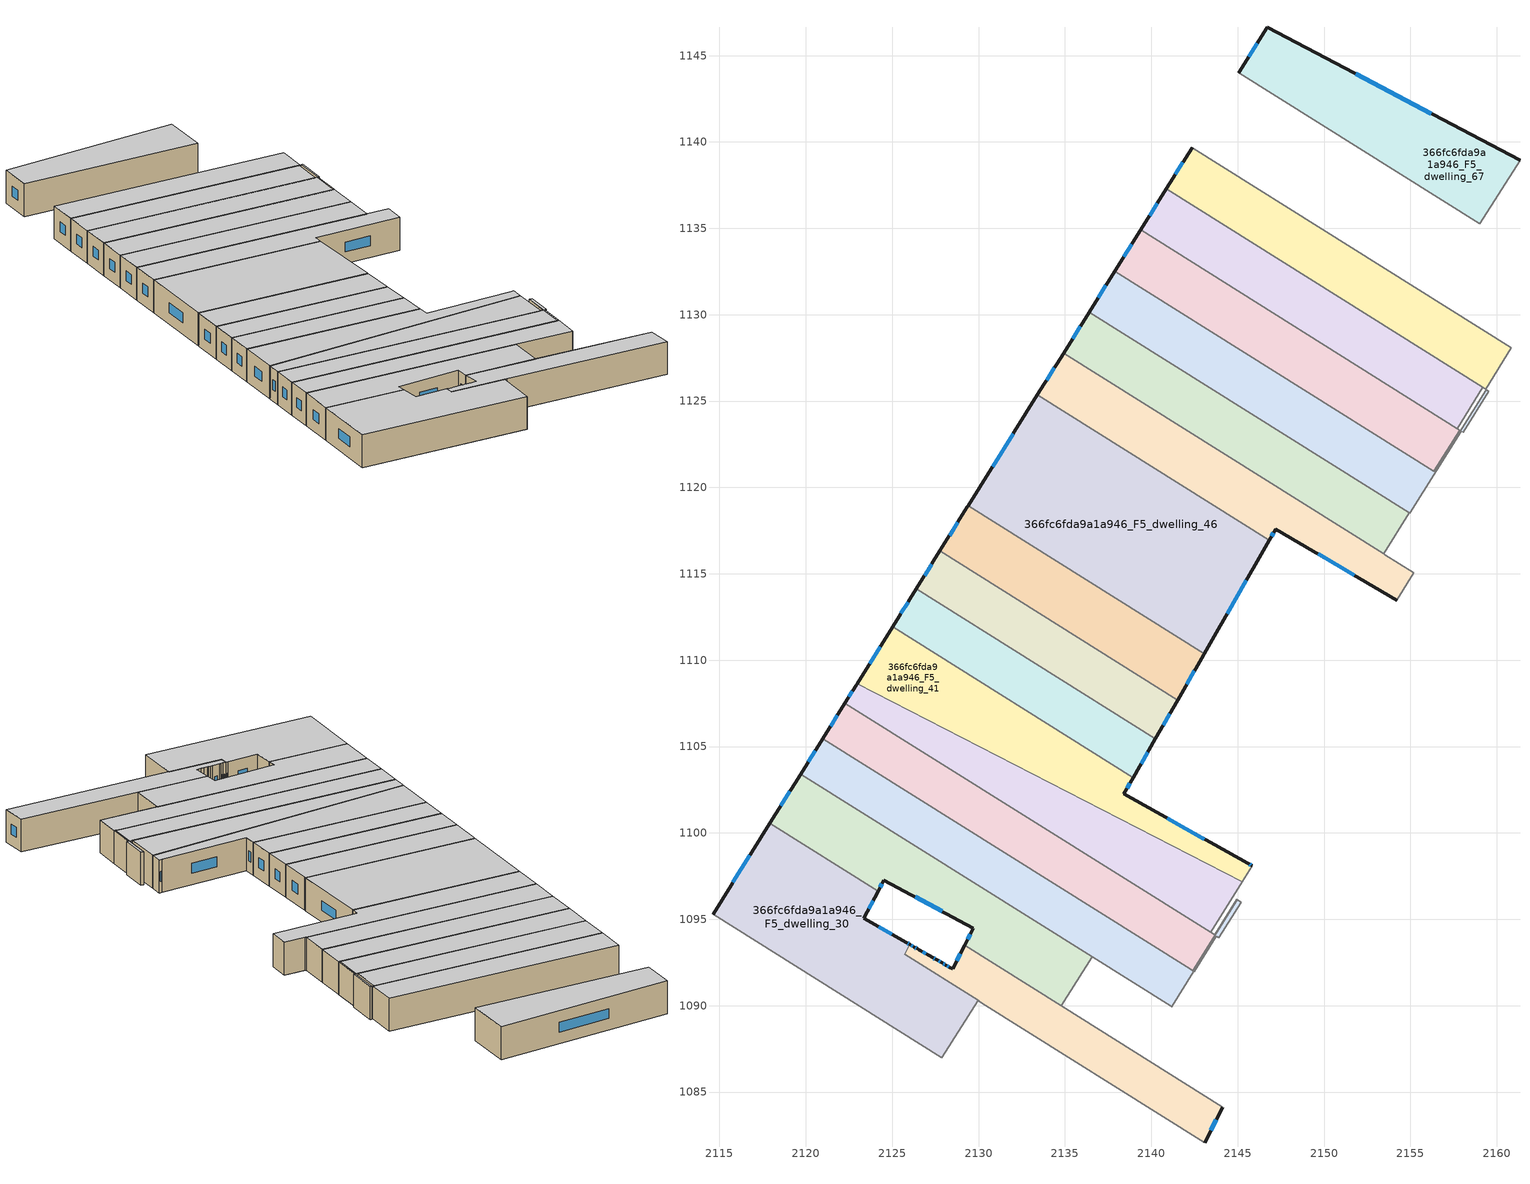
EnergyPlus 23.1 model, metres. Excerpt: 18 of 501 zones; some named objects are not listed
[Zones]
366fc6fda9a1a946_F5_dwelling_30
 floor to 366fc6fda9a1a946_F4_dwelling_30 (EU_floor_Construction): 2124.19,1096.63 2123.37,1095.07 2126.02,1093.54 2125.72,1092.96 2129.97,1090.3 2127.88,1086.98 2114.63,1095.29 2117.92,1100.57 z15
 wall outside (EU_wall_Construction): 2126.02,1093.54 2125.84,1093.65 2123.37,1095.07 2124.19,1096.63 / 2117.92,1100.57 2114.63,1095.29 z15:18
 wall to 366fc6fda9a1a946_F5_dwelling_33 (EU_wall_Construction): 2124.19,1096.63 2117.92,1100.57 z15:18
 wall to 366fc6fda9a1a946_F5_dwelling_28 (EU_wall_Construction): 2114.63,1095.29 2127.87,1086.99 2127.88,1086.98 2129.97,1090.3 z15:18
 wall to 366fc6fda9a1a946_F5_dwelling_32 (EU_wall_Construction): 2129.97,1090.3 2125.72,1092.96 2126.02,1093.54 z15:18
 window (EU_Window_Construction): 2123.65,1095.62 2123.9,1096.08 / 2124.97,1094.14 2124.23,1094.57 / 2125.96,1093.58 2125.9,1093.61 / 2116.77,1098.72 2115.78,1097.14 z16.05:16.95
 ceiling to 366fc6fda9a1a946_F6_dwelling_30 (EU_floor_Construction): 2127.88,1086.98 2129.97,1090.3 2125.72,1092.96 2126.02,1093.54 2123.37,1095.07 2124.19,1096.63 2117.92,1100.57 2114.63,1095.29 z18
366fc6fda9a1a946_F5_dwelling_32
 floor to 366fc6fda9a1a946_F4_dwelling_32 (EU_floor_Construction): 2144.14,1084.12 2143.09,1082.07 2125.72,1092.96 2126.03,1093.54 2126.28,1093.39 2126.47,1093.29 2126.54,1093.25 2127.18,1092.88 2127.32,1092.8 2127.53,1092.68 2127.59,1092.65 2127.89,1092.47 2128.11,1092.35 2128.37,1092.2 2128.5,1092.12 2129.2,1093.49 z15
 wall outside (EU_wall_Construction): 2129.2,1093.49 2128.5,1092.12 2128.37,1092.2 2128.11,1092.35 2127.89,1092.47 2127.59,1092.65 2127.53,1092.68 2127.32,1092.8 2127.18,1092.88 2126.54,1093.25 2126.47,1093.29 2126.28,1093.39 2126.03,1093.54 / 2143.09,1082.07 2144.14,1084.12 z15:18
 wall to 366fc6fda9a1a946_F5_dwelling_34 (EU_wall_Construction): 2144.14,1084.12 2134.79,1089.98 z15:18
 wall to 366fc6fda9a1a946_F5_dwelling_31 (EU_wall_Construction): 2130.17,1090.18 2143.09,1082.07 z15:18
 wall to 366fc6fda9a1a946_F5_dwelling_33 (EU_wall_Construction): 2134.79,1089.98 2129.2,1093.49 z15:18
 wall to 366fc6fda9a1a946_F5_dwelling_28 (EU_wall_Construction): 2129.97,1090.3 2130.04,1090.26 2130.17,1090.18 z15:18
 window (EU_Window_Construction): 2126.19,1093.45 2126.12,1093.49 / 2126.4,1093.32 2126.35,1093.36 / 2126.95,1093.01 2126.77,1093.12 / 2127.46,1092.72 2127.4,1092.76 / 2127.78,1092.54 2127.69,1092.59 / 2128.03,1092.39 2127.96,1092.43 / 2128.28,1092.25 2128.2,1092.3 / 2128.95,1093.01 2128.74,1092.6 / 2143.46,1082.79 2143.77,1083.4 z16.05:16.95
 ceiling to 366fc6fda9a1a946_F6_dwelling_32 (EU_floor_Construction): 2143.09,1082.07 2144.14,1084.12 2129.2,1093.49 2128.5,1092.12 2128.37,1092.2 2128.11,1092.35 2127.89,1092.47 2127.59,1092.65 2127.53,1092.68 2127.32,1092.8 2127.18,1092.88 2126.54,1093.25 2126.47,1093.29 2126.28,1093.39 2126.03,1093.54 2125.72,1092.96 z18
366fc6fda9a1a946_F5_dwelling_33
 floor to 366fc6fda9a1a946_F4_dwelling_33 (EU_floor_Construction): 2136.57,1092.83 2134.79,1089.98 2129.2,1093.49 2129.71,1094.49 2124.52,1097.26 2124.19,1096.63 2117.92,1100.57 2119.7,1103.41 z15
 wall outside (EU_wall_Construction): 2124.19,1096.63 2124.52,1097.26 2129.71,1094.49 2129.2,1093.49 / 2119.7,1103.41 2117.92,1100.57 z15:18
 wall to 366fc6fda9a1a946_F5_dwelling_34 (EU_wall_Construction): 2134.79,1089.98 2136.57,1092.83 z15:18
 wall to 366fc6fda9a1a946_F5_dwelling_35 (EU_wall_Construction): 2136.57,1092.83 2119.7,1103.41 z15:18
 window (EU_Window_Construction): 2126.34,1096.29 2127.89,1095.47 / 2124.3,1096.86 2124.4,1097.04 / 2119.08,1102.41 2118.54,1101.56 / 2129.53,1094.14 2129.38,1093.84 z16.05:16.95
 ceiling to 366fc6fda9a1a946_F6_dwelling_33 (EU_floor_Construction): 2134.79,1089.98 2136.57,1092.83 2119.7,1103.41 2117.92,1100.57 2124.19,1096.63 2124.52,1097.26 2129.71,1094.49 2129.2,1093.49 z18
366fc6fda9a1a946_F5_dwelling_35
 floor to 366fc6fda9a1a946_F4_dwelling_35 (EU_floor_Construction): 2144.98,1096.14 2145.21,1096 2143.92,1093.94 2143.77,1094.03 2142.48,1091.98 2142.47,1091.99 2141.18,1089.93 2141.16,1089.95 2119.7,1103.41 2120.98,1105.46 2142.27,1092.11 2142.4,1092.03 z15
 wall outside (EU_wall_Construction): 2120.98,1105.46 2119.7,1103.41 z15:18
 wall to 366fc6fda9a1a946_F5_dwelling_40 (EU_wall_Construction): 2143.92,1093.94 2145.21,1096 z15:18
 wall to 366fc6fda9a1a946_F5_dwelling_38 (EU_wall_Construction): 2142.48,1091.98 2143.77,1094.03 2143.92,1093.94 z15:18
 wall to 366fc6fda9a1a946_F5_dwelling_34 (EU_wall_Construction): 2136.57,1092.82 2141.16,1089.95 2141.18,1089.93 2142.47,1091.99 2142.48,1091.98 z15:18
 wall to 366fc6fda9a1a946_F5_dwelling_37 (EU_wall_Construction): 2144.98,1096.14 2142.4,1092.03 2142.27,1092.11 2120.98,1105.46 z15:18
 wall to 366fc6fda9a1a946_F5_dwelling_42 (EU_wall_Construction): 2145.21,1096 2144.98,1096.14 z15:18
 window (EU_Window_Construction): 2120.53,1104.74 2120.15,1104.13 z16.05:16.95
 ceiling to 366fc6fda9a1a946_F6_dwelling_35 (EU_floor_Construction): 2142.48,1091.98 2143.77,1094.03 2143.92,1093.94 2145.21,1096 2144.98,1096.14 2142.4,1092.03 2142.27,1092.11 2120.98,1105.46 2119.7,1103.41 2141.16,1089.95 2141.18,1089.93 2142.47,1091.99 z18
366fc6fda9a1a946_F5_dwelling_37
 floor to 366fc6fda9a1a946_F4_dwelling_37 (EU_floor_Construction): 2144.95,1096.16 2144.98,1096.14 2142.4,1092.03 2120.98,1105.46 2122.27,1107.52 2143.66,1094.1 z15
 wall outside (EU_wall_Construction): 2122.27,1107.52 2120.98,1105.46 z15:18
 wall to 366fc6fda9a1a946_F5_dwelling_42 (EU_wall_Construction): 2144.98,1096.14 2144.95,1096.16 2143.66,1094.1 2143.44,1094.24 z15:18
 wall to 366fc6fda9a1a946_F5_dwelling_39 (EU_wall_Construction): 2143.44,1094.24 2122.27,1107.52 z15:18
 window (EU_Window_Construction): 2121.82,1106.8 2121.43,1106.18 z16.05:16.95
 ceiling to 366fc6fda9a1a946_F6_dwelling_37 (EU_floor_Construction): 2143.66,1094.1 2122.27,1107.52 2120.98,1105.46 2142.4,1092.03 2144.98,1096.14 2144.95,1096.16 z18
366fc6fda9a1a946_F5_dwelling_39
 floor to 366fc6fda9a1a946_F4_dwelling_39 (EU_floor_Construction): 2145.28,1097.16 2143.44,1094.24 2122.27,1107.52 2122.91,1108.55 2122.97,1108.65 z15
 wall outside (EU_wall_Construction): 2122.97,1108.65 2122.91,1108.55 2122.27,1107.52 z15:18
 wall to 366fc6fda9a1a946_F5_dwelling_41 (EU_wall_Construction): 2145.28,1097.16 2122.97,1108.65 z15:18
 wall to 366fc6fda9a1a946_F5_dwelling_42 (EU_wall_Construction): 2143.44,1094.24 2145.28,1097.16 z15:18
 window (EU_Window_Construction): 2122.69,1108.19 2122.49,1107.88 z16.05:16.95
 ceiling to 366fc6fda9a1a946_F6_dwelling_39 (EU_floor_Construction): 2143.44,1094.24 2145.28,1097.16 2122.97,1108.65 2122.91,1108.55 2122.27,1107.52 z18
366fc6fda9a1a946_F5_dwelling_41
 floor to 366fc6fda9a1a946_F4_dwelling_41 (EU_floor_Construction): 2138.96,1103.21 2138.42,1102.26 2145.6,1098.23 2145.86,1098.09 2145.28,1097.16 2122.97,1108.65 2125.03,1111.94 z15
 wall outside (EU_wall_Construction): 2145.86,1098.09 2145.6,1098.23 2138.42,1102.26 2138.96,1103.21 / 2125.03,1111.94 2122.97,1108.65 z15:18
 wall to 366fc6fda9a1a946_F5_dwelling_43 (EU_wall_Construction): 2138.96,1103.21 2125.03,1111.94 z15:18
 wall to 366fc6fda9a1a946_F5_dwelling_42 (EU_wall_Construction): 2145.28,1097.16 2145.86,1098.09 z15:18
 window (EU_Window_Construction): 2138.61,1102.59 2138.77,1102.88 / 2143.08,1099.65 2140.94,1100.85 / 2145.77,1098.14 2145.69,1098.18 / 2124.31,1110.79 2123.69,1109.8 z16.05:16.95
 ceiling to 366fc6fda9a1a946_F6_dwelling_41 (EU_floor_Construction): 2145.28,1097.16 2145.86,1098.09 2145.6,1098.23 2138.42,1102.26 2138.96,1103.21 2125.03,1111.94 2122.97,1108.65 z18
366fc6fda9a1a946_F5_dwelling_43
 floor to 366fc6fda9a1a946_F4_dwelling_43 (EU_floor_Construction): 2140.24,1105.45 2138.96,1103.21 2125.03,1111.94 2126.4,1114.13 z15
 wall outside (EU_wall_Construction): 2126.4,1114.13 2125.03,1111.94 / 2138.96,1103.21 2140.24,1105.45 z15:18
 wall to 366fc6fda9a1a946_F5_dwelling_44 (EU_wall_Construction): 2140.24,1105.45 2126.4,1114.13 z15:18
 window (EU_Window_Construction): 2125.92,1113.36 2125.51,1112.71 / 2139.41,1103.99 2139.79,1104.66 z16.05:16.95
 ceiling to 366fc6fda9a1a946_F6_dwelling_43 (EU_floor_Construction): 2138.96,1103.21 2140.24,1105.45 2126.4,1114.13 2125.03,1111.94 z18
366fc6fda9a1a946_F5_dwelling_44
 floor to 366fc6fda9a1a946_F4_dwelling_44 (EU_floor_Construction): 2141.53,1107.69 2140.24,1105.45 2126.4,1114.13 2127.77,1116.32 z15
 wall outside (EU_wall_Construction): 2140.24,1105.45 2141.53,1107.69 / 2127.77,1116.32 2126.4,1114.13 z15:18
 wall to 366fc6fda9a1a946_F5_dwelling_45 (EU_wall_Construction): 2141.53,1107.69 2127.77,1116.32 z15:18
 window (EU_Window_Construction): 2140.69,1106.23 2141.08,1106.9 / 2127.29,1115.55 2126.88,1114.9 z16.05:16.95
 ceiling to 366fc6fda9a1a946_F6_dwelling_44 (EU_floor_Construction): 2140.24,1105.45 2141.53,1107.69 2127.77,1116.32 2126.4,1114.13 z18
366fc6fda9a1a946_F5_dwelling_45
 floor to 366fc6fda9a1a946_F4_dwelling_45 (EU_floor_Construction): 2143.07,1110.38 2143.03,1110.3 2141.53,1107.69 2127.77,1116.32 2129.36,1118.87 2129.41,1118.95 z15
 wall outside (EU_wall_Construction): 2129.41,1118.95 2129.36,1118.87 2127.77,1116.32 / 2141.53,1107.69 2143.03,1110.3 2143.07,1110.38 z15:18
 wall to 366fc6fda9a1a946_F5_dwelling_46 (EU_wall_Construction): 2143.07,1110.38 2129.41,1118.95 z15:18
 window (EU_Window_Construction): 2142.05,1108.61 2142.5,1109.39 / 2128.8,1117.98 2128.33,1117.22 z16.05:16.95
 ceiling to 366fc6fda9a1a946_F6_dwelling_45 (EU_floor_Construction): 2141.53,1107.69 2143.03,1110.3 2143.07,1110.38 2129.41,1118.95 2129.36,1118.87 2127.77,1116.32 z18
366fc6fda9a1a946_F5_dwelling_46
 floor to 366fc6fda9a1a946_F4_dwelling_46 (EU_floor_Construction): 2146.83,1116.94 2143.07,1110.38 2129.41,1118.95 2133.41,1125.36 z15
 wall outside (EU_wall_Construction): 2143.07,1110.38 2146.83,1116.94 / 2133.41,1125.36 2129.41,1118.95 z15:18
 wall to 366fc6fda9a1a946_F5_dwelling_51 (EU_wall_Construction): 2146.83,1116.94 2133.41,1125.36 z15:18
 window (EU_Window_Construction): 2144.39,1112.68 2145.51,1114.64 / 2132.01,1123.11 2130.81,1121.2 z16.05:16.95
 ceiling to 366fc6fda9a1a946_F6_dwelling_46 (EU_floor_Construction): 2143.07,1110.38 2146.83,1116.94 2133.41,1125.36 2129.41,1118.95 z18
366fc6fda9a1a946_F5_dwelling_51
 floor to 366fc6fda9a1a946_F4_dwelling_51 (EU_floor_Construction): 2155.2,1115.06 2154.2,1113.47 2147.21,1117.59 2146.83,1116.94 2133.41,1125.36 2134.93,1127.78 z15
 wall outside (EU_wall_Construction): 2134.93,1127.78 2133.41,1125.36 / 2146.83,1116.94 2147.21,1117.59 2154.2,1113.47 z15:18
 wall to 366fc6fda9a1a946_F5_dwelling_52 (EU_wall_Construction): 2154.2,1113.47 2155.2,1115.06 z15:18
 wall to 366fc6fda9a1a946_F5_dwelling_53 (EU_wall_Construction): 2153.45,1116.16 2134.93,1127.78 z15:18
 wall to 366fc6fda9a1a946_F5_dwelling_58 (EU_wall_Construction): 2153.51,1116.12 2153.46,1116.16 z15:18
 wall to 366fc6fda9a1a946_F5_dwelling_54 (EU_wall_Construction): 2155.2,1115.06 2153.53,1116.11 z15:18
 wall to 366fc6fda9a1a946_F5_dwelling_56 (EU_wall_Construction): 2153.53,1116.11 2153.51,1116.12 z15:18
 window (EU_Window_Construction): 2134.4,1126.93 2133.94,1126.21 / 2149.66,1116.15 2151.75,1114.92 / 2146.96,1117.17 2147.08,1117.36 z16.05:16.95
 ceiling to 366fc6fda9a1a946_F6_dwelling_51 (EU_floor_Construction): 2154.2,1113.47 2155.2,1115.06 2134.93,1127.78 2133.41,1125.36 2146.83,1116.94 2147.21,1117.59 z18
366fc6fda9a1a946_F5_dwelling_53
 floor to 366fc6fda9a1a946_F4_dwelling_53 (EU_floor_Construction): 2154.94,1118.53 2153.45,1116.16 2134.93,1127.78 2136.41,1130.15 z15
 wall outside (EU_wall_Construction): 2136.41,1130.15 2134.93,1127.78 z15:18
 wall to 366fc6fda9a1a946_F5_dwelling_58 (EU_wall_Construction): 2153.45,1116.16 2154.94,1118.53 z15:18
 wall to 366fc6fda9a1a946_F5_dwelling_55 (EU_wall_Construction): 2154.94,1118.53 2136.41,1130.15 z15:18
 window (EU_Window_Construction): 2135.89,1129.32 2135.45,1128.61 z16.05:16.95
 ceiling to 366fc6fda9a1a946_F6_dwelling_53 (EU_floor_Construction): 2153.45,1116.16 2154.94,1118.53 2136.41,1130.15 2134.93,1127.78 z18
366fc6fda9a1a946_F5_dwelling_55
 floor to 366fc6fda9a1a946_F4_dwelling_55 (EU_floor_Construction): 2159.41,1125.66 2159.55,1125.57 2158.06,1123.19 2157.94,1123.26 2154.97,1118.51 2136.41,1130.15 2137.89,1132.53 2156.42,1120.91 z15
 wall outside (EU_wall_Construction): 2137.89,1132.53 2136.41,1130.15 z15:18
 wall to 366fc6fda9a1a946_F5_dwelling_60 (EU_wall_Construction): 2158.06,1123.19 2159.55,1125.57 z15:18
 wall to 366fc6fda9a1a946_F5_dwelling_62 (EU_wall_Construction): 2159.55,1125.57 2159.41,1125.66 2156.42,1120.91 2156.36,1120.94 z15:18
 wall to 366fc6fda9a1a946_F5_dwelling_58 (EU_wall_Construction): 2154.94,1118.53 2154.97,1118.51 2157.94,1123.26 2158.06,1123.19 z15:18
 wall to 366fc6fda9a1a946_F5_dwelling_57 (EU_wall_Construction): 2156.36,1120.94 2137.89,1132.53 z15:18
 window (EU_Window_Construction): 2137.37,1131.7 2136.93,1130.99 z16.05:16.95
 ceiling to 366fc6fda9a1a946_F6_dwelling_55 (EU_floor_Construction): 2156.42,1120.91 2137.89,1132.53 2136.41,1130.15 2154.97,1118.51 2157.94,1123.26 2158.06,1123.19 2159.55,1125.57 2159.41,1125.66 z18
366fc6fda9a1a946_F5_dwelling_57
 floor to 366fc6fda9a1a946_F4_dwelling_57 (EU_floor_Construction): 2157.85,1123.32 2156.36,1120.94 2137.89,1132.53 2139.38,1134.91 z15
 wall outside (EU_wall_Construction): 2139.38,1134.91 2137.89,1132.53 z15:18
 wall to 366fc6fda9a1a946_F5_dwelling_62 (EU_wall_Construction): 2156.36,1120.94 2157.85,1123.32 2157.71,1123.41 z15:18
 wall to 366fc6fda9a1a946_F5_dwelling_59 (EU_wall_Construction): 2157.71,1123.41 2139.38,1134.91 z15:18
 window (EU_Window_Construction): 2138.86,1134.07 2138.41,1133.36 z16.05:16.95
 ceiling to 366fc6fda9a1a946_F6_dwelling_57 (EU_floor_Construction): 2156.36,1120.94 2157.85,1123.32 2139.38,1134.91 2137.89,1132.53 z18
366fc6fda9a1a946_F5_dwelling_59
 floor to 366fc6fda9a1a946_F4_dwelling_59 (EU_floor_Construction): 2159.2,1125.79 2157.71,1123.41 2139.38,1134.91 2140.87,1137.29 z15
 wall outside (EU_wall_Construction): 2140.87,1137.29 2139.38,1134.91 z15:18
 wall to 366fc6fda9a1a946_F5_dwelling_62 (EU_wall_Construction): 2157.71,1123.41 2159.2,1125.79 z15:18
 wall to 366fc6fda9a1a946_F5_dwelling_61 (EU_wall_Construction): 2159.2,1125.79 2140.87,1137.29 z15:18
 window (EU_Window_Construction): 2140.35,1136.45 2139.9,1135.74 z16.05:16.95
 ceiling to 366fc6fda9a1a946_F6_dwelling_59 (EU_floor_Construction): 2157.71,1123.41 2159.2,1125.79 2140.87,1137.29 2139.38,1134.91 z18
366fc6fda9a1a946_F5_dwelling_61
 floor to 366fc6fda9a1a946_F4_dwelling_61 (EU_floor_Construction): 2160.85,1128.08 2159.36,1125.69 2140.87,1137.29 2142.36,1139.67 z15
 wall outside (EU_wall_Construction): 2142.36,1139.67 2140.87,1137.29 z15:18
 wall to 366fc6fda9a1a946_F5_dwelling_62 (EU_wall_Construction): 2159.2,1125.79 2159.36,1125.69 2160.85,1128.08 z15:18
 wall to 366fc6fda9a1a946_F5_dwelling_63 (EU_wall_Construction): 2160.85,1128.08 2142.36,1139.67 z15:18
 window (EU_Window_Construction): 2141.84,1138.84 2141.39,1138.13 z16.05:16.95
 ceiling to 366fc6fda9a1a946_F6_dwelling_61 (EU_floor_Construction): 2159.36,1125.69 2160.85,1128.08 2142.36,1139.67 2140.87,1137.29 z18
366fc6fda9a1a946_F5_dwelling_67
 floor to 366fc6fda9a1a946_F4_dwelling_67 (EU_floor_Construction): 2161.35,1138.95 2159.03,1135.26 2145.07,1144.01 2146.71,1146.63 z15
 wall outside (EU_wall_Construction): 2161.35,1138.95 2146.71,1146.63 2145.07,1144.01 z15:18
 wall to 366fc6fda9a1a946_F5_dwelling_69 (EU_wall_Construction): 2159.03,1135.26 2161.35,1138.95 z15:18
 wall to 366fc6fda9a1a946_F5_dwelling_65 (EU_wall_Construction): 2145.07,1144.01 2159.03,1135.26 z15:18
 window (EU_Window_Construction): 2156.21,1141.65 2151.84,1143.94 / 2146.13,1145.71 2145.64,1144.93 z16.05:16.95
 ceiling to 366fc6fda9a1a946_F6_dwelling_67 (EU_floor_Construction): 2159.03,1135.26 2161.35,1138.95 2146.71,1146.63 2145.07,1144.01 z18
[Building]
EU S2 Campaign: North Axis=0; Terrain=City; Solar Distribution=FullExterior
[Site:Location]
Bologna: Latitude=44.5; Longitude=11.25; Time Zone=1; Elevation=37
[SizingPeriod:WeatherFileDays]
AnnualSizingPeriod: Begin Month=1; Begin Day of Month=1; End Month=12; End Day of Month=31; Day of Week for Start Day=Monday; Use Weather File Daylight Saving Period=No; Use Weather File Rain and Snow Indicators=No
[MATERIAL]
EU_InternalMass_Material: Roughness=MediumRough; Thickness=0.1; Conductivity=1; Density=1800; Specific Heat=900; Thermal Absorptance=0.9; Solar Absorptance=0.7; Visible Absorptance=0.7
[MATERIAL:NOMASS] Roughness=MediumRough; Thermal Absorptance=0.9; Solar Absorptance=0.7; Visible Absorptance=0.7
Name | Thermal Resistance
EU_wall_NoMass | 0.890213
EU_floor_NoMass | 0.79516
[WINDOWMATERIAL:SIMPLEGLAZINGSYSTEM]
EU_Window_SimpleGlazing: UFactor=4.49146; Solar Heat Gain Coefficient=0.85; Visible Transmittance=0.85
[CONSTRUCTION]
EU_wall_Construction: EU_wall_NoMass
EU_floor_Construction: EU_floor_NoMass
EU_Window_Construction: EU_Window_SimpleGlazing
EU_InternalMass_Construction: EU_InternalMass_Material
[ZONE] Type=1; Multiplier=1; Ceiling Height=autocalculate; Floor Area=autocalculate; Part of Total Floor Area=Yes
Name | Volume
366fc6fda9a1a946_F5_dwelling_30 | 241.132
366fc6fda9a1a946_F5_dwelling_32 | 127.389
366fc6fda9a1a946_F5_dwelling_33; 366fc6fda9a1a946_F5_dwelling_51 | 184.225
366fc6fda9a1a946_F5_dwelling_35 | 187.009
366fc6fda9a1a946_F5_dwelling_37 | 184.266
366fc6fda9a1a946_F5_dwelling_39 | 179.153
366fc6fda9a1a946_F5_dwelling_41 | 189.309
366fc6fda9a1a946_F5_dwelling_43 | 126.836
366fc6fda9a1a946_F5_dwelling_44 | 126.448
366fc6fda9a1a946_F5_dwelling_45 | 150.309
366fc6fda9a1a946_F5_dwelling_46 | 362.323
366fc6fda9a1a946_F5_dwelling_53 | 183.493
366fc6fda9a1a946_F5_dwelling_55 | 185.828
366fc6fda9a1a946_F5_dwelling_57 | 183.452
366fc6fda9a1a946_F5_dwelling_59 | 182.357
366fc6fda9a1a946_F5_dwelling_61 | 184.218
366fc6fda9a1a946_F5_dwelling_67 | 184.226
[INTERNALMASS] Construction=EU_InternalMass_Construction
Name | Zone or ZoneList | Surface Area
366fc6fda9a1a946_F5_dwelling_30_EU_InternalMass | 366fc6fda9a1a946_F5_dwelling_30 | 80.3786
366fc6fda9a1a946_F5_dwelling_32_EU_InternalMass | 366fc6fda9a1a946_F5_dwelling_32 | 42.463
366fc6fda9a1a946_F5_dwelling_33_EU_InternalMass | 366fc6fda9a1a946_F5_dwelling_33 | 61.408
366fc6fda9a1a946_F5_dwelling_35_EU_InternalMass | 366fc6fda9a1a946_F5_dwelling_35 | 62.3361
366fc6fda9a1a946_F5_dwelling_37_EU_InternalMass | 366fc6fda9a1a946_F5_dwelling_37 | 61.4221
366fc6fda9a1a946_F5_dwelling_39_EU_InternalMass | 366fc6fda9a1a946_F5_dwelling_39 | 59.7131
366fc6fda9a1a946_F5_dwelling_41_EU_InternalMass | 366fc6fda9a1a946_F5_dwelling_41 | 63.1084
366fc6fda9a1a946_F5_dwelling_43_EU_InternalMass | 366fc6fda9a1a946_F5_dwelling_43 | 42.2725
366fc6fda9a1a946_F5_dwelling_44_EU_InternalMass | 366fc6fda9a1a946_F5_dwelling_44 | 42.1512
366fc6fda9a1a946_F5_dwelling_45_EU_InternalMass | 366fc6fda9a1a946_F5_dwelling_45 | 50.1046
366fc6fda9a1a946_F5_dwelling_46_EU_InternalMass | 366fc6fda9a1a946_F5_dwelling_46 | 120.777
366fc6fda9a1a946_F5_dwelling_51_EU_InternalMass | 366fc6fda9a1a946_F5_dwelling_51 | 61.4079
366fc6fda9a1a946_F5_dwelling_53_EU_InternalMass | 366fc6fda9a1a946_F5_dwelling_53 | 61.1676
366fc6fda9a1a946_F5_dwelling_55_EU_InternalMass | 366fc6fda9a1a946_F5_dwelling_55 | 61.9373
366fc6fda9a1a946_F5_dwelling_57_EU_InternalMass | 366fc6fda9a1a946_F5_dwelling_57 | 61.1563
366fc6fda9a1a946_F5_dwelling_59_EU_InternalMass | 366fc6fda9a1a946_F5_dwelling_59 | 60.794
366fc6fda9a1a946_F5_dwelling_61_EU_InternalMass | 366fc6fda9a1a946_F5_dwelling_61 | 61.406
366fc6fda9a1a946_F5_dwelling_67_EU_InternalMass | 366fc6fda9a1a946_F5_dwelling_67 | 61.41
[OTHEREQUIPMENT] Fuel Type=Electricity; Design Level Calculation Method=Watts/Area; Power per Zone Floor Area=1; Fraction Latent=0; Fraction Radiant=0; Fraction Lost=0; Carbon Dioxide Generation Rate=0; EndUse Subcategory=EU_Step8_InternalGains
Name | Zone or ZoneList or Space or SpaceList | Schedule
EU_Step8_InternalGain_366fc6fda9a1a946_F5_dwelling_30_f000 | 366fc6fda9a1a946_F5_dwelling_30 | EU_Step8_GainSchedule_366fc6fda9a1a946_F5_dwelling_30_f000
EU_Step8_InternalGain_366fc6fda9a1a946_F5_dwelling_32_f000 | 366fc6fda9a1a946_F5_dwelling_32 | EU_Step8_GainSchedule_366fc6fda9a1a946_F5_dwelling_32_f000
EU_Step8_InternalGain_366fc6fda9a1a946_F5_dwelling_33_f000 | 366fc6fda9a1a946_F5_dwelling_33 | EU_Step8_GainSchedule_366fc6fda9a1a946_F5_dwelling_33_f000
EU_Step8_InternalGain_366fc6fda9a1a946_F5_dwelling_35_f000 | 366fc6fda9a1a946_F5_dwelling_35 | EU_Step8_GainSchedule_366fc6fda9a1a946_F5_dwelling_35_f000
EU_Step8_InternalGain_366fc6fda9a1a946_F5_dwelling_37_f000 | 366fc6fda9a1a946_F5_dwelling_37 | EU_Step8_GainSchedule_366fc6fda9a1a946_F5_dwelling_37_f000
EU_Step8_InternalGain_366fc6fda9a1a946_F5_dwelling_39_f000 | 366fc6fda9a1a946_F5_dwelling_39 | EU_Step8_GainSchedule_366fc6fda9a1a946_F5_dwelling_39_f000
EU_Step8_InternalGain_366fc6fda9a1a946_F5_dwelling_41_f000 | 366fc6fda9a1a946_F5_dwelling_41 | EU_Step8_GainSchedule_366fc6fda9a1a946_F5_dwelling_41_f000
EU_Step8_InternalGain_366fc6fda9a1a946_F5_dwelling_43_f000 | 366fc6fda9a1a946_F5_dwelling_43 | EU_Step8_GainSchedule_366fc6fda9a1a946_F5_dwelling_43_f000
EU_Step8_InternalGain_366fc6fda9a1a946_F5_dwelling_44_f000 | 366fc6fda9a1a946_F5_dwelling_44 | EU_Step8_GainSchedule_366fc6fda9a1a946_F5_dwelling_44_f000
EU_Step8_InternalGain_366fc6fda9a1a946_F5_dwelling_45_f000 | 366fc6fda9a1a946_F5_dwelling_45 | EU_Step8_GainSchedule_366fc6fda9a1a946_F5_dwelling_45_f000
EU_Step8_InternalGain_366fc6fda9a1a946_F5_dwelling_46_f000 | 366fc6fda9a1a946_F5_dwelling_46 | EU_Step8_GainSchedule_366fc6fda9a1a946_F5_dwelling_46_f000
EU_Step8_InternalGain_366fc6fda9a1a946_F5_dwelling_51_f000 | 366fc6fda9a1a946_F5_dwelling_51 | EU_Step8_GainSchedule_366fc6fda9a1a946_F5_dwelling_51_f000
EU_Step8_InternalGain_366fc6fda9a1a946_F5_dwelling_53_f000 | 366fc6fda9a1a946_F5_dwelling_53 | EU_Step8_GainSchedule_366fc6fda9a1a946_F5_dwelling_53_f000
EU_Step8_InternalGain_366fc6fda9a1a946_F5_dwelling_55_f000 | 366fc6fda9a1a946_F5_dwelling_55 | EU_Step8_GainSchedule_366fc6fda9a1a946_F5_dwelling_55_f000
EU_Step8_InternalGain_366fc6fda9a1a946_F5_dwelling_57_f000 | 366fc6fda9a1a946_F5_dwelling_57 | EU_Step8_GainSchedule_366fc6fda9a1a946_F5_dwelling_57_f000
EU_Step8_InternalGain_366fc6fda9a1a946_F5_dwelling_59_f000 | 366fc6fda9a1a946_F5_dwelling_59 | EU_Step8_GainSchedule_366fc6fda9a1a946_F5_dwelling_59_f000
EU_Step8_InternalGain_366fc6fda9a1a946_F5_dwelling_61_f000 | 366fc6fda9a1a946_F5_dwelling_61 | EU_Step8_GainSchedule_366fc6fda9a1a946_F5_dwelling_61_f000
EU_Step8_InternalGain_366fc6fda9a1a946_F5_dwelling_67_f000 | 366fc6fda9a1a946_F5_dwelling_67 | EU_Step8_GainSchedule_366fc6fda9a1a946_F5_dwelling_67_f000
[ZONEVENTILATION:DESIGNFLOWRATE] Schedule=EU_AlwaysOn; Design Flow Rate Calculation Method=AirChanges/Hour; Air Changes per Hour=0.718634; Ventilation Type=Natural; Fan Pressure Rise=0; Fan Total Efficiency=1; Constant Term Coefficient=1; Temperature Term Coefficient=0; Velocity Term Coefficient=0; Velocity Squared Term Coefficient=0; Minimum Indoor Temperature=-100; Maximum Indoor Temperature=100; Delta Temperature=-100; Minimum Outdoor Temperature=-100; Maximum Outdoor Temperature=100; Maximum Wind Speed=40
Name | Zone or ZoneList or Space or SpaceList
EU_ConstantAir_366fc6fda9a1a946_F5_dwelling_30 | 366fc6fda9a1a946_F5_dwelling_30
EU_ConstantAir_366fc6fda9a1a946_F5_dwelling_32 | 366fc6fda9a1a946_F5_dwelling_32
EU_ConstantAir_366fc6fda9a1a946_F5_dwelling_33 | 366fc6fda9a1a946_F5_dwelling_33
EU_ConstantAir_366fc6fda9a1a946_F5_dwelling_35 | 366fc6fda9a1a946_F5_dwelling_35
EU_ConstantAir_366fc6fda9a1a946_F5_dwelling_37 | 366fc6fda9a1a946_F5_dwelling_37
EU_ConstantAir_366fc6fda9a1a946_F5_dwelling_39 | 366fc6fda9a1a946_F5_dwelling_39
EU_ConstantAir_366fc6fda9a1a946_F5_dwelling_41 | 366fc6fda9a1a946_F5_dwelling_41
EU_ConstantAir_366fc6fda9a1a946_F5_dwelling_43 | 366fc6fda9a1a946_F5_dwelling_43
EU_ConstantAir_366fc6fda9a1a946_F5_dwelling_44 | 366fc6fda9a1a946_F5_dwelling_44
EU_ConstantAir_366fc6fda9a1a946_F5_dwelling_45 | 366fc6fda9a1a946_F5_dwelling_45
EU_ConstantAir_366fc6fda9a1a946_F5_dwelling_46 | 366fc6fda9a1a946_F5_dwelling_46
EU_ConstantAir_366fc6fda9a1a946_F5_dwelling_51 | 366fc6fda9a1a946_F5_dwelling_51
EU_ConstantAir_366fc6fda9a1a946_F5_dwelling_53 | 366fc6fda9a1a946_F5_dwelling_53
EU_ConstantAir_366fc6fda9a1a946_F5_dwelling_55 | 366fc6fda9a1a946_F5_dwelling_55
EU_ConstantAir_366fc6fda9a1a946_F5_dwelling_57 | 366fc6fda9a1a946_F5_dwelling_57
EU_ConstantAir_366fc6fda9a1a946_F5_dwelling_59 | 366fc6fda9a1a946_F5_dwelling_59
EU_ConstantAir_366fc6fda9a1a946_F5_dwelling_61 | 366fc6fda9a1a946_F5_dwelling_61
EU_ConstantAir_366fc6fda9a1a946_F5_dwelling_67 | 366fc6fda9a1a946_F5_dwelling_67
[HVACTEMPLATE:ZONE:IDEALLOADSAIRSYSTEM] System Availability Schedule=EU_AlwaysOn; Maximum Heating Supply Air Temperature=50; Minimum Cooling Supply Air Temperature=13; Maximum Heating Supply Air Humidity Ratio=0.0156; Minimum Cooling Supply Air Humidity Ratio=0.0077; Heating Limit=NoLimit; Cooling Limit=NoLimit; Heating Availability Schedule=EU_AlwaysOn; Cooling Availability Schedule=EU_CoolingOff; Dehumidification Control Type=ConstantSensibleHeatRatio; Cooling Sensible Heat Ratio=0.7; Dehumidification Setpoint=60; Humidification Control Type=None; Humidification Setpoint=30; Outdoor Air Method=None; Outdoor Air Flow Rate per Person=0.00944; Outdoor Air Flow Rate per Zone Floor Area=0; Outdoor Air Flow Rate per Zone=0; Demand Controlled Ventilation Type=None; Outdoor Air Economizer Type=NoEconomizer; Heat Recovery Type=None; Sensible Heat Recovery Effectiveness=0.7; Latent Heat Recovery Effectiveness=0.65
Name | Template Thermostat
366fc6fda9a1a946_F5_dwelling_30 | EU_HeatOnly_366fc6fda9a1a946_F5_dwelling_30
366fc6fda9a1a946_F5_dwelling_32 | EU_HeatOnly_366fc6fda9a1a946_F5_dwelling_32
366fc6fda9a1a946_F5_dwelling_33 | EU_HeatOnly_366fc6fda9a1a946_F5_dwelling_33
366fc6fda9a1a946_F5_dwelling_35 | EU_HeatOnly_366fc6fda9a1a946_F5_dwelling_35
366fc6fda9a1a946_F5_dwelling_37 | EU_HeatOnly_366fc6fda9a1a946_F5_dwelling_37
366fc6fda9a1a946_F5_dwelling_39 | EU_HeatOnly_366fc6fda9a1a946_F5_dwelling_39
366fc6fda9a1a946_F5_dwelling_41 | EU_HeatOnly_366fc6fda9a1a946_F5_dwelling_41
366fc6fda9a1a946_F5_dwelling_43 | EU_HeatOnly_366fc6fda9a1a946_F5_dwelling_43
366fc6fda9a1a946_F5_dwelling_44 | EU_HeatOnly_366fc6fda9a1a946_F5_dwelling_44
366fc6fda9a1a946_F5_dwelling_45 | EU_HeatOnly_366fc6fda9a1a946_F5_dwelling_45
366fc6fda9a1a946_F5_dwelling_46 | EU_HeatOnly_366fc6fda9a1a946_F5_dwelling_46
366fc6fda9a1a946_F5_dwelling_51 | EU_HeatOnly_366fc6fda9a1a946_F5_dwelling_51
366fc6fda9a1a946_F5_dwelling_53 | EU_HeatOnly_366fc6fda9a1a946_F5_dwelling_53
366fc6fda9a1a946_F5_dwelling_55 | EU_HeatOnly_366fc6fda9a1a946_F5_dwelling_55
366fc6fda9a1a946_F5_dwelling_57 | EU_HeatOnly_366fc6fda9a1a946_F5_dwelling_57
366fc6fda9a1a946_F5_dwelling_59 | EU_HeatOnly_366fc6fda9a1a946_F5_dwelling_59
366fc6fda9a1a946_F5_dwelling_61 | EU_HeatOnly_366fc6fda9a1a946_F5_dwelling_61
366fc6fda9a1a946_F5_dwelling_67 | EU_HeatOnly_366fc6fda9a1a946_F5_dwelling_67
[SIZING:ZONE] Zone Cooling Design Supply Air Temperature Input Method=SupplyAirTemperature; Zone Cooling Design Supply Air Temperature=13; Zone Heating Design Supply Air Temperature Input Method=SupplyAirTemperature; Zone Heating Design Supply Air Temperature=50; Zone Cooling Design Supply Air Humidity Ratio=0.008; Zone Heating Design Supply Air Humidity Ratio=0.008; Cooling Design Air Flow Method=DesignDay; Cooling Design Air Flow Rate=0; Cooling Minimum Air Flow per Zone Floor Area=0.000762; Cooling Minimum Air Flow=0; Cooling Minimum Air Flow Fraction=0.2; Heating Design Air Flow Method=DesignDay; Heating Design Air Flow Rate=0; Heating Maximum Air Flow per Zone Floor Area=0.002032; Heating Maximum Air Flow=0.141576; Heating Maximum Air Flow Fraction=0.3; Account for Dedicated Outdoor Air System=No; Dedicated Outdoor Air System Control Strategy=NeutralSupplyAir; Dedicated Outdoor Air Low Setpoint Temperature for Design=autosize; Dedicated Outdoor Air High Setpoint Temperature for Design=autosize; Zone Load Sizing Method=Sensible Load Only No Latent Load; Zone Latent Cooling Design Supply Air Humidity Ratio Input Method=HumidityRatioDifference; Zone Cooling Design Supply Air Humidity Ratio Difference=0.005; Zone Latent Heating Design Supply Air Humidity Ratio Input Method=HumidityRatioDifference; Zone Humidification Design Supply Air Humidity Ratio Difference=0.005
366fc6fda9a1a946_F5_dwelling_30; 366fc6fda9a1a946_F5_dwelling_32; 366fc6fda9a1a946_F5_dwelling_33; 366fc6fda9a1a946_F5_dwelling_35; 366fc6fda9a1a946_F5_dwelling_37; 366fc6fda9a1a946_F5_dwelling_39; 366fc6fda9a1a946_F5_dwelling_41; 366fc6fda9a1a946_F5_dwelling_43; 366fc6fda9a1a946_F5_dwelling_44; 366fc6fda9a1a946_F5_dwelling_45; 366fc6fda9a1a946_F5_dwelling_46; 366fc6fda9a1a946_F5_dwelling_51; 366fc6fda9a1a946_F5_dwelling_53; 366fc6fda9a1a946_F5_dwelling_55; 366fc6fda9a1a946_F5_dwelling_57; 366fc6fda9a1a946_F5_dwelling_59; 366fc6fda9a1a946_F5_dwelling_61; 366fc6fda9a1a946_F5_dwelling_67
[SCHEDULE:CONSTANT]
Name | Hourly Value
EU_AlwaysOn | 1
EU_CoolingOff | 0
[SCHEDULE:FILE] Column Number=1; Rows to Skip at Top=0; Number of Hours of Data=8760; Column Separator=Comma; Interpolate to Timestep=No; Minutes per Item=60; Adjust Schedule for Daylight Savings=Yes
Name | File
EU_Step8_GainSchedule_366fc6fda9a1a946_F5_dwelling_30_f000 | ../../schedules/366fc6fda9a1a946/366fc6fda9a1a946_F5_dwelling_30_f000_gain.csv
EU_Step8_GainSchedule_366fc6fda9a1a946_F5_dwelling_32_f000 | ../../schedules/366fc6fda9a1a946/366fc6fda9a1a946_F5_dwelling_32_f000_gain.csv
EU_Step8_GainSchedule_366fc6fda9a1a946_F5_dwelling_33_f000 | ../../schedules/366fc6fda9a1a946/366fc6fda9a1a946_F5_dwelling_33_f000_gain.csv
EU_Step8_GainSchedule_366fc6fda9a1a946_F5_dwelling_35_f000 | ../../schedules/366fc6fda9a1a946/366fc6fda9a1a946_F5_dwelling_35_f000_gain.csv
EU_Step8_GainSchedule_366fc6fda9a1a946_F5_dwelling_37_f000 | ../../schedules/366fc6fda9a1a946/366fc6fda9a1a946_F5_dwelling_37_f000_gain.csv
EU_Step8_GainSchedule_366fc6fda9a1a946_F5_dwelling_39_f000 | ../../schedules/366fc6fda9a1a946/366fc6fda9a1a946_F5_dwelling_39_f000_gain.csv
EU_Step8_GainSchedule_366fc6fda9a1a946_F5_dwelling_41_f000 | ../../schedules/366fc6fda9a1a946/366fc6fda9a1a946_F5_dwelling_41_f000_gain.csv
EU_Step8_GainSchedule_366fc6fda9a1a946_F5_dwelling_43_f000 | ../../schedules/366fc6fda9a1a946/366fc6fda9a1a946_F5_dwelling_43_f000_gain.csv
EU_Step8_GainSchedule_366fc6fda9a1a946_F5_dwelling_44_f000 | ../../schedules/366fc6fda9a1a946/366fc6fda9a1a946_F5_dwelling_44_f000_gain.csv
EU_Step8_GainSchedule_366fc6fda9a1a946_F5_dwelling_45_f000 | ../../schedules/366fc6fda9a1a946/366fc6fda9a1a946_F5_dwelling_45_f000_gain.csv
EU_Step8_GainSchedule_366fc6fda9a1a946_F5_dwelling_46_f000 | ../../schedules/366fc6fda9a1a946/366fc6fda9a1a946_F5_dwelling_46_f000_gain.csv
EU_Step8_GainSchedule_366fc6fda9a1a946_F5_dwelling_51_f000 | ../../schedules/366fc6fda9a1a946/366fc6fda9a1a946_F5_dwelling_51_f000_gain.csv
EU_Step8_GainSchedule_366fc6fda9a1a946_F5_dwelling_53_f000 | ../../schedules/366fc6fda9a1a946/366fc6fda9a1a946_F5_dwelling_53_f000_gain.csv
EU_Step8_GainSchedule_366fc6fda9a1a946_F5_dwelling_55_f000 | ../../schedules/366fc6fda9a1a946/366fc6fda9a1a946_F5_dwelling_55_f000_gain.csv
EU_Step8_GainSchedule_366fc6fda9a1a946_F5_dwelling_57_f000 | ../../schedules/366fc6fda9a1a946/366fc6fda9a1a946_F5_dwelling_57_f000_gain.csv
EU_Step8_GainSchedule_366fc6fda9a1a946_F5_dwelling_59_f000 | ../../schedules/366fc6fda9a1a946/366fc6fda9a1a946_F5_dwelling_59_f000_gain.csv
EU_Step8_GainSchedule_366fc6fda9a1a946_F5_dwelling_61_f000 | ../../schedules/366fc6fda9a1a946/366fc6fda9a1a946_F5_dwelling_61_f000_gain.csv
EU_Step8_GainSchedule_366fc6fda9a1a946_F5_dwelling_67_f000 | ../../schedules/366fc6fda9a1a946/366fc6fda9a1a946_F5_dwelling_67_f000_gain.csv
